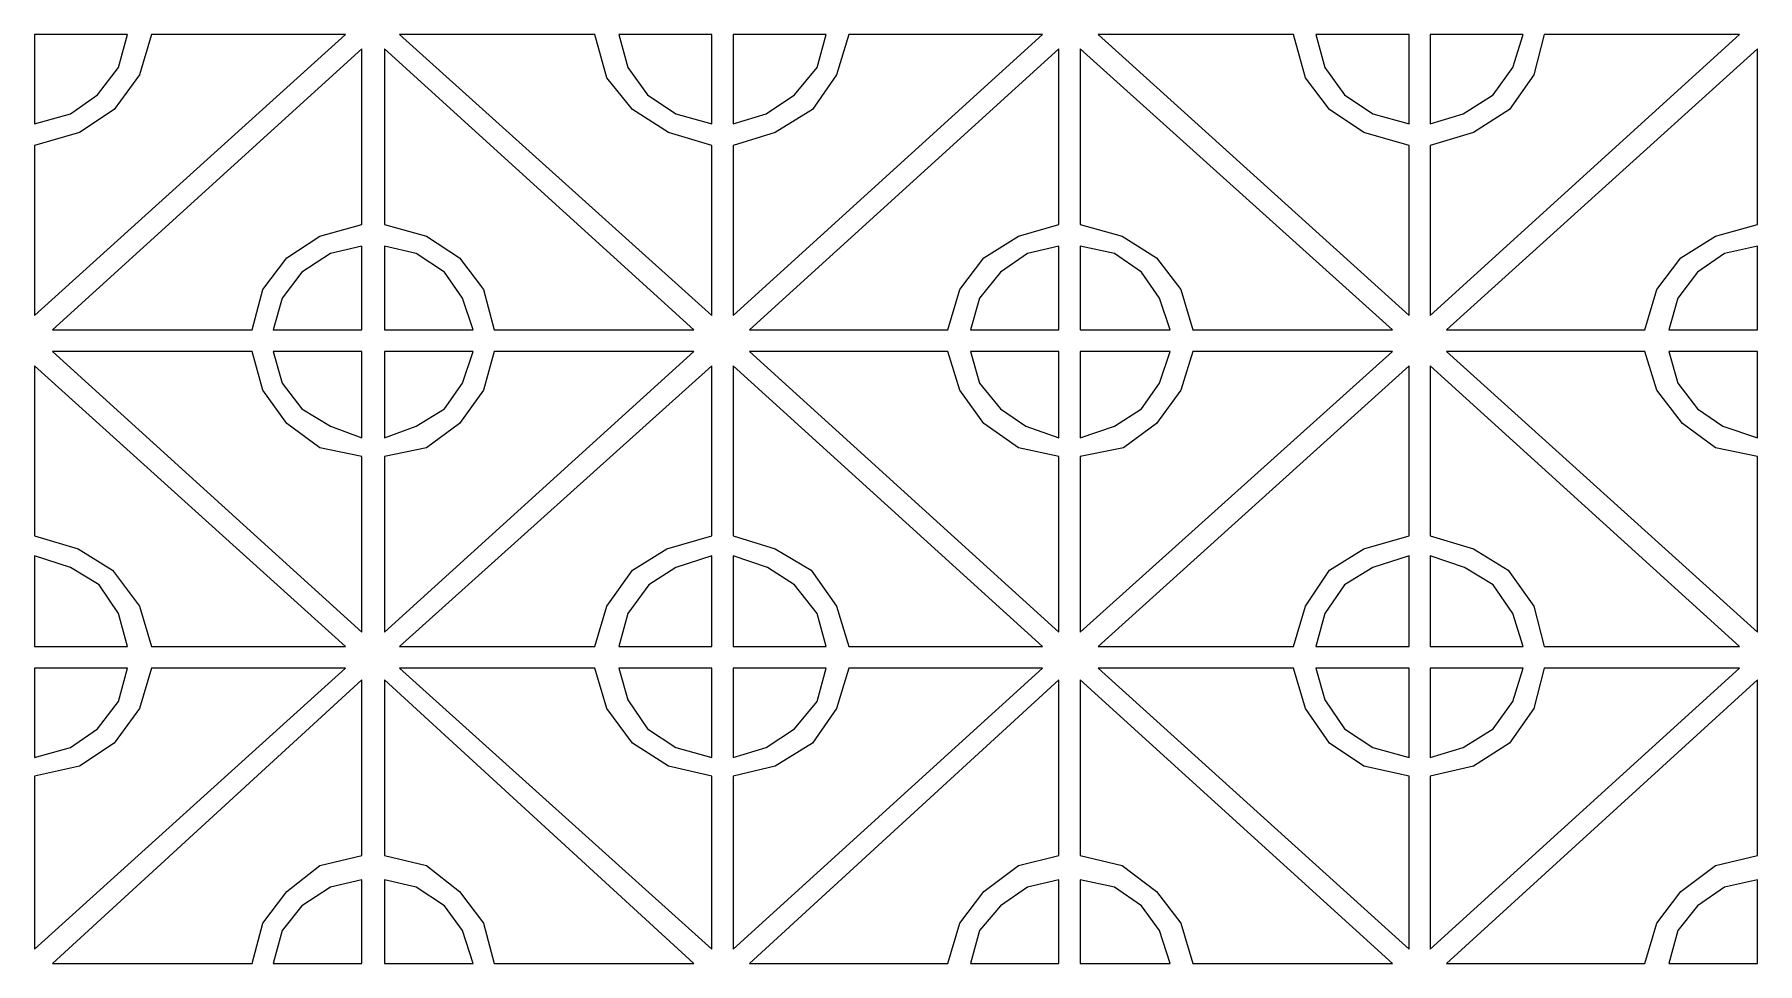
# Model space of a CAD drawing. Header units: millimetres. Extents: x -1200 to 1200, y -590 to 590.
# Drawn here: x -1200 to -116, y -590 to -6 of the extents above; entities that cross this region are included whole.
import ezdxf

# ---------------------------------------------------------------- set-up
doc = ezdxf.new("R2010")
doc.units = ezdxf.units.MM
doc.header["$MEASUREMENT"] = 0
doc.layers.add('Layer 1', color=7, linetype='Continuous')

msp = doc.modelspace()

# ---------------------------------------------------------------- linework, layer by layer
at = {"layer": 'Layer 1', "color": 250, "lineweight": 20}
for points, knots in [([(-1200.05, -75.6433), (-1200.05, -75.6433), (-1171.6951, -67.4925), (-1171.6951, -67.4925), (-1171.6951, -67.4925), (-1149.9533, -53.0024), (-1149.9533, -53.0024), (-1149.9533, -53.0024), (-1133.8834, -31.2708), (-1133.8834, -31.2708), (-1133.8834, -31.2708), (-1126.3211, -5.9128), (-1126.3211, -5.9128), (-1126.3211, -5.9128), (-1004.3822, -5.9128), (-1004.3822, -5.9128), (-1004.3822, -5.9128), (-1200.05, -182.505), (-1200.05, -182.505), (-1200.05, -182.505), (-1200.05, -75.6433), (-1200.05, -75.6433)], [0, 0, 0, 0, 0.142857143, 0.142857143, 0.142857143, 0.285714286, 0.285714286, 0.285714286, 0.428571429, 0.428571429, 0.428571429, 0.571428571, 0.571428571, 0.571428571, 0.714285714, 0.714285714, 0.714285714, 0.857142857, 0.857142857, 0.857142857, 1, 1, 1, 1]), ([(-1200.05, -5.9128), (-1200.05, -5.9128), (-1141.4457, -5.9128), (-1141.4457, -5.9128), (-1141.4457, -5.9128), (-1147.1175, -26.7426), (-1147.1175, -26.7426), (-1147.1175, -26.7426), (-1160.3516, -43.9496), (-1160.3516, -43.9496), (-1160.3516, -43.9496), (-1177.3668, -55.7193), (-1177.3668, -55.7193), (-1177.3668, -55.7193), (-1200.05, -62.0588), (-1200.05, -62.0588), (-1200.05, -62.0588), (-1200.05, -5.9128), (-1200.05, -5.9128)], [0, 0, 0, 0, 0.166666667, 0.166666667, 0.166666667, 0.333333333, 0.333333333, 0.333333333, 0.5, 0.5, 0.5, 0.666666667, 0.666666667, 0.666666667, 0.833333333, 0.833333333, 0.833333333, 1, 1, 1, 1]), ([(-823.8392, -53.0024), (-823.8392, -53.0024), (-801.1522, -67.4925), (-801.1522, -67.4925), (-801.1522, -67.4925), (-773.7426, -75.6433), (-773.7426, -75.6433), (-773.7426, -75.6433), (-773.7426, -182.505), (-773.7426, -182.505), (-773.7426, -182.505), (-970.3556, -5.9128), (-970.3556, -5.9128), (-970.3556, -5.9128), (-847.4715, -5.9128), (-847.4715, -5.9128), (-847.4715, -5.9128), (-839.9091, -33.082), (-839.9091, -33.082), (-839.9091, -33.082), (-823.8392, -53.0024), (-823.8392, -53.0024)], [0, 0, 0, 0, 0.142857143, 0.142857143, 0.142857143, 0.285714286, 0.285714286, 0.285714286, 0.428571429, 0.428571429, 0.428571429, 0.571428571, 0.571428571, 0.571428571, 0.714285714, 0.714285714, 0.714285714, 0.857142857, 0.857142857, 0.857142857, 1, 1, 1, 1]), ([(-832.3468, -5.9128), (-832.3468, -5.9128), (-773.7426, -5.9128), (-773.7426, -5.9128), (-773.7426, -5.9128), (-773.7426, -62.0588), (-773.7426, -62.0588), (-773.7426, -62.0588), (-796.4296, -55.7193), (-796.4296, -55.7193), (-796.4296, -55.7193), (-814.3863, -43.9496), (-814.3863, -43.9496), (-814.3863, -43.9496), (-826.6751, -26.7426), (-826.6751, -26.7426), (-826.6751, -26.7426), (-832.3468, -5.9128), (-832.3468, -5.9128)], [0, 0, 0, 0, 0.166666667, 0.166666667, 0.166666667, 0.333333333, 0.333333333, 0.333333333, 0.5, 0.5, 0.5, 0.666666667, 0.666666667, 0.666666667, 0.833333333, 0.833333333, 0.833333333, 1, 1, 1, 1]), ([(-734.0403, -67.4925), (-734.0403, -67.4925), (-710.408, -53.0024), (-710.408, -53.0024), (-710.408, -53.0024), (-695.2872, -31.2708), (-695.2872, -31.2708), (-695.2872, -31.2708), (-687.7249, -5.9128), (-687.7249, -5.9128), (-687.7249, -5.9128), (-565.7861, -5.9128), (-565.7861, -5.9128), (-565.7861, -5.9128), (-760.5085, -182.505), (-760.5085, -182.505), (-760.5085, -182.505), (-760.5085, -75.6433), (-760.5085, -75.6433), (-760.5085, -75.6433), (-734.0403, -67.4925), (-734.0403, -67.4925)], [0, 0, 0, 0, 0.142857143, 0.142857143, 0.142857143, 0.285714286, 0.285714286, 0.285714286, 0.428571429, 0.428571429, 0.428571429, 0.571428571, 0.571428571, 0.571428571, 0.714285714, 0.714285714, 0.714285714, 0.857142857, 0.857142857, 0.857142857, 1, 1, 1, 1]), ([(-760.5085, -5.9128), (-760.5085, -5.9128), (-701.9004, -5.9128), (-701.9004, -5.9128), (-701.9004, -5.9128), (-707.5721, -26.7426), (-707.5721, -26.7426), (-707.5721, -26.7426), (-721.7515, -43.9496), (-721.7515, -43.9496), (-721.7515, -43.9496), (-739.7121, -55.7193), (-739.7121, -55.7193), (-739.7121, -55.7193), (-760.5085, -62.0588), (-760.5085, -62.0588), (-760.5085, -62.0588), (-760.5085, -5.9128), (-760.5085, -5.9128)], [0, 0, 0, 0, 0.166666667, 0.166666667, 0.166666667, 0.333333333, 0.333333333, 0.333333333, 0.5, 0.5, 0.5, 0.666666667, 0.666666667, 0.666666667, 0.833333333, 0.833333333, 0.833333333, 1, 1, 1, 1]), ([(-530.8102, -5.9128), (-530.8102, -5.9128), (-407.9262, -5.9128), (-407.9262, -5.9128), (-407.9262, -5.9128), (-400.3677, -33.082), (-400.3677, -33.082), (-400.3677, -33.082), (-385.243, -53.0024), (-385.243, -53.0024), (-385.243, -53.0024), (-363.5013, -67.4925), (-363.5013, -67.4925), (-363.5013, -67.4925), (-335.1425, -75.6433), (-335.1425, -75.6433), (-335.1425, -75.6433), (-335.1425, -182.505), (-335.1425, -182.505), (-335.1425, -182.505), (-530.8102, -5.9128), (-530.8102, -5.9128)], [0, 0, 0, 0, 0.142857143, 0.142857143, 0.142857143, 0.285714286, 0.285714286, 0.285714286, 0.428571429, 0.428571429, 0.428571429, 0.571428571, 0.571428571, 0.571428571, 0.714285714, 0.714285714, 0.714285714, 0.857142857, 0.857142857, 0.857142857, 1, 1, 1, 1]), ([(-393.7506, -5.9128), (-393.7506, -5.9128), (-335.1425, -5.9128), (-335.1425, -5.9128), (-335.1425, -5.9128), (-335.1425, -62.0588), (-335.1425, -62.0588), (-335.1425, -62.0588), (-357.8295, -55.7193), (-357.8295, -55.7193), (-357.8295, -55.7193), (-375.7901, -43.9496), (-375.7901, -43.9496), (-375.7901, -43.9496), (-388.0789, -26.7426), (-388.0789, -26.7426), (-388.0789, -26.7426), (-393.7506, -5.9128), (-393.7506, -5.9128)], [0, 0, 0, 0, 0.166666667, 0.166666667, 0.166666667, 0.333333333, 0.333333333, 0.333333333, 0.5, 0.5, 0.5, 0.666666667, 0.666666667, 0.666666667, 0.833333333, 0.833333333, 0.833333333, 1, 1, 1, 1]), ([(-256.6871, -31.2708), (-256.6871, -31.2708), (-250.0701, -5.9128), (-250.0701, -5.9128), (-250.0701, -5.9128), (-127.186, -5.9128), (-127.186, -5.9128), (-127.186, -5.9128), (-321.9084, -182.505), (-321.9084, -182.505), (-321.9084, -182.505), (-321.9084, -75.6433), (-321.9084, -75.6433), (-321.9084, -75.6433), (-294.4988, -67.4925), (-294.4988, -67.4925), (-294.4988, -67.4925), (-271.8118, -53.0024), (-271.8118, -53.0024), (-271.8118, -53.0024), (-256.6871, -31.2708), (-256.6871, -31.2708)], [0, 0, 0, 0, 0.142857143, 0.142857143, 0.142857143, 0.285714286, 0.285714286, 0.285714286, 0.428571429, 0.428571429, 0.428571429, 0.571428571, 0.571428571, 0.571428571, 0.714285714, 0.714285714, 0.714285714, 0.857142857, 0.857142857, 0.857142857, 1, 1, 1, 1]), ([(-321.9084, -5.9128), (-321.9084, -5.9128), (-263.3042, -5.9128), (-263.3042, -5.9128), (-263.3042, -5.9128), (-269.9212, -26.7426), (-269.9212, -26.7426), (-269.9212, -26.7426), (-282.21, -43.9496), (-282.21, -43.9496), (-282.21, -43.9496), (-301.1159, -55.7193), (-301.1159, -55.7193), (-301.1159, -55.7193), (-321.9084, -62.0588), (-321.9084, -62.0588), (-321.9084, -62.0588), (-321.9084, -5.9128), (-321.9084, -5.9128)], [0, 0, 0, 0, 0.166666667, 0.166666667, 0.166666667, 0.333333333, 0.333333333, 0.333333333, 0.5, 0.5, 0.5, 0.666666667, 0.666666667, 0.666666667, 0.833333333, 0.833333333, 0.833333333, 1, 1, 1, 1]), ([(-1188.7104, -191.5615), (-1188.7104, -191.5615), (-993.9879, -14.9692), (-993.9879, -14.9692), (-993.9879, -14.9692), (-993.9879, -125.4535), (-993.9879, -125.4535), (-993.9879, -125.4535), (-1020.4522, -132.6986), (-1020.4522, -132.6986), (-1020.4522, -132.6986), (-1041.2486, -146.2795), (-1041.2486, -146.2795), (-1041.2486, -146.2795), (-1056.3733, -166.2036), (-1056.3733, -166.2036), (-1056.3733, -166.2036), (-1062.9904, -191.5615), (-1062.9904, -191.5615), (-1062.9904, -191.5615), (-1188.7104, -191.5615), (-1188.7104, -191.5615)], [0, 0, 0, 0, 0.142857143, 0.142857143, 0.142857143, 0.285714286, 0.285714286, 0.285714286, 0.428571429, 0.428571429, 0.428571429, 0.571428571, 0.571428571, 0.571428571, 0.714285714, 0.714285714, 0.714285714, 0.857142857, 0.857142857, 0.857142857, 1, 1, 1, 1]), ([(-979.8085, -125.4535), (-979.8085, -125.4535), (-979.8085, -14.9692), (-979.8085, -14.9692), (-979.8085, -14.9692), (-785.0861, -191.5615), (-785.0861, -191.5615), (-785.0861, -191.5615), (-910.8022, -191.5615), (-910.8022, -191.5615), (-910.8022, -191.5615), (-917.4193, -166.2036), (-917.4193, -166.2036), (-917.4193, -166.2036), (-932.5439, -146.2795), (-932.5439, -146.2795), (-932.5439, -146.2795), (-953.3403, -132.6986), (-953.3403, -132.6986), (-953.3403, -132.6986), (-979.8085, -125.4535), (-979.8085, -125.4535)], [0, 0, 0, 0, 0.142857143, 0.142857143, 0.142857143, 0.285714286, 0.285714286, 0.285714286, 0.428571429, 0.428571429, 0.428571429, 0.571428571, 0.571428571, 0.571428571, 0.714285714, 0.714285714, 0.714285714, 0.857142857, 0.857142857, 0.857142857, 1, 1, 1, 1]), ([(-750.1103, -191.5615), (-750.1103, -191.5615), (-555.3879, -14.9692), (-555.3879, -14.9692), (-555.3879, -14.9692), (-555.3879, -125.4535), (-555.3879, -125.4535), (-555.3879, -125.4535), (-580.9107, -132.6986), (-580.9107, -132.6986), (-580.9107, -132.6986), (-602.6486, -146.2795), (-602.6486, -146.2795), (-602.6486, -146.2795), (-617.7733, -166.2036), (-617.7733, -166.2036), (-617.7733, -166.2036), (-625.3356, -191.5615), (-625.3356, -191.5615), (-625.3356, -191.5615), (-750.1103, -191.5615), (-750.1103, -191.5615)], [0, 0, 0, 0, 0.142857143, 0.142857143, 0.142857143, 0.285714286, 0.285714286, 0.285714286, 0.428571429, 0.428571429, 0.428571429, 0.571428571, 0.571428571, 0.571428571, 0.714285714, 0.714285714, 0.714285714, 0.857142857, 0.857142857, 0.857142857, 1, 1, 1, 1]), ([(-542.1538, -125.4535), (-542.1538, -125.4535), (-542.1538, -14.9692), (-542.1538, -14.9692), (-542.1538, -14.9692), (-345.5407, -191.5615), (-345.5407, -191.5615), (-345.5407, -191.5615), (-471.2607, -191.5615), (-471.2607, -191.5615), (-471.2607, -191.5615), (-478.823, -166.2036), (-478.823, -166.2036), (-478.823, -166.2036), (-493.9477, -146.2795), (-493.9477, -146.2795), (-493.9477, -146.2795), (-515.6856, -132.6986), (-515.6856, -132.6986), (-515.6856, -132.6986), (-542.1538, -125.4535), (-542.1538, -125.4535)], [0, 0, 0, 0, 0.142857143, 0.142857143, 0.142857143, 0.285714286, 0.285714286, 0.285714286, 0.428571429, 0.428571429, 0.428571429, 0.571428571, 0.571428571, 0.571428571, 0.714285714, 0.714285714, 0.714285714, 0.857142857, 0.857142857, 0.857142857, 1, 1, 1, 1]), ([(-311.5102, -191.5615), (-311.5102, -191.5615), (-115.8425, -14.9692), (-115.8425, -14.9692), (-115.8425, -14.9692), (-115.8425, -125.4535), (-115.8425, -125.4535), (-115.8425, -125.4535), (-142.3106, -132.6986), (-142.3106, -132.6986), (-142.3106, -132.6986), (-164.0524, -146.2795), (-164.0524, -146.2795), (-164.0524, -146.2795), (-179.1771, -166.2036), (-179.1771, -166.2036), (-179.1771, -166.2036), (-186.7394, -191.5615), (-186.7394, -191.5615), (-186.7394, -191.5615), (-311.5102, -191.5615), (-311.5102, -191.5615)], [0, 0, 0, 0, 0.142857143, 0.142857143, 0.142857143, 0.285714286, 0.285714286, 0.285714286, 0.428571429, 0.428571429, 0.428571429, 0.571428571, 0.571428571, 0.571428571, 0.714285714, 0.714285714, 0.714285714, 0.857142857, 0.857142857, 0.857142857, 1, 1, 1, 1]), ([(-1031.7957, -155.3359), (-1031.7957, -155.3359), (-1013.8351, -143.5626), (-1013.8351, -143.5626), (-1013.8351, -143.5626), (-993.9879, -139.0343), (-993.9879, -139.0343), (-993.9879, -139.0343), (-993.9879, -191.5615), (-993.9879, -191.5615), (-993.9879, -191.5615), (-1049.7563, -191.5615), (-1049.7563, -191.5615), (-1049.7563, -191.5615), (-1044.0845, -171.6375), (-1044.0845, -171.6375), (-1044.0845, -171.6375), (-1031.7957, -155.3359), (-1031.7957, -155.3359)], [0, 0, 0, 0, 0.166666667, 0.166666667, 0.166666667, 0.333333333, 0.333333333, 0.333333333, 0.5, 0.5, 0.5, 0.666666667, 0.666666667, 0.666666667, 0.833333333, 0.833333333, 0.833333333, 1, 1, 1, 1]), ([(-941.9968, -155.3359), (-941.9968, -155.3359), (-930.6533, -171.6375), (-930.6533, -171.6375), (-930.6533, -171.6375), (-924.0363, -191.5615), (-924.0363, -191.5615), (-924.0363, -191.5615), (-979.8085, -191.5615), (-979.8085, -191.5615), (-979.8085, -191.5615), (-979.8085, -139.0343), (-979.8085, -139.0343), (-979.8085, -139.0343), (-959.9574, -143.5626), (-959.9574, -143.5626), (-959.9574, -143.5626), (-941.9968, -155.3359), (-941.9968, -155.3359)], [0, 0, 0, 0, 0.166666667, 0.166666667, 0.166666667, 0.333333333, 0.333333333, 0.333333333, 0.5, 0.5, 0.5, 0.666666667, 0.666666667, 0.666666667, 0.833333333, 0.833333333, 0.833333333, 1, 1, 1, 1]), ([(-575.239, -143.5626), (-575.239, -143.5626), (-555.3879, -139.0343), (-555.3879, -139.0343), (-555.3879, -139.0343), (-555.3879, -191.5615), (-555.3879, -191.5615), (-555.3879, -191.5615), (-611.1562, -191.5615), (-611.1562, -191.5615), (-611.1562, -191.5615), (-605.4845, -171.6375), (-605.4845, -171.6375), (-605.4845, -171.6375), (-592.2542, -155.3359), (-592.2542, -155.3359), (-592.2542, -155.3359), (-575.239, -143.5626), (-575.239, -143.5626)], [0, 0, 0, 0, 0.166666667, 0.166666667, 0.166666667, 0.333333333, 0.333333333, 0.333333333, 0.5, 0.5, 0.5, 0.666666667, 0.666666667, 0.666666667, 0.833333333, 0.833333333, 0.833333333, 1, 1, 1, 1]), ([(-542.1538, -139.0343), (-542.1538, -139.0343), (-520.412, -143.5626), (-520.412, -143.5626), (-520.412, -143.5626), (-503.3968, -155.3359), (-503.3968, -155.3359), (-503.3968, -155.3359), (-492.0571, -171.6375), (-492.0571, -171.6375), (-492.0571, -171.6375), (-485.4401, -191.5615), (-485.4401, -191.5615), (-485.4401, -191.5615), (-542.1538, -191.5615), (-542.1538, -191.5615), (-542.1538, -191.5615), (-542.1538, -139.0343), (-542.1538, -139.0343)], [0, 0, 0, 0, 0.166666667, 0.166666667, 0.166666667, 0.333333333, 0.333333333, 0.333333333, 0.5, 0.5, 0.5, 0.666666667, 0.666666667, 0.666666667, 0.833333333, 0.833333333, 0.833333333, 1, 1, 1, 1]), ([(-171.6147, -191.5615), (-171.6147, -191.5615), (-165.943, -171.6375), (-165.943, -171.6375), (-165.943, -171.6375), (-153.6542, -155.3359), (-153.6542, -155.3359), (-153.6542, -155.3359), (-136.6389, -143.5626), (-136.6389, -143.5626), (-136.6389, -143.5626), (-115.8425, -139.0343), (-115.8425, -139.0343), (-115.8425, -139.0343), (-115.8425, -191.5615), (-115.8425, -191.5615), (-115.8425, -191.5615), (-171.6147, -191.5615), (-171.6147, -191.5615)], [0, 0, 0, 0, 0.166666667, 0.166666667, 0.166666667, 0.333333333, 0.333333333, 0.333333333, 0.5, 0.5, 0.5, 0.666666667, 0.666666667, 0.666666667, 0.833333333, 0.833333333, 0.833333333, 1, 1, 1, 1]), ([(-1188.7104, -205.1461), (-1188.7104, -205.1461), (-1062.9904, -205.1461), (-1062.9904, -205.1461), (-1062.9904, -205.1461), (-1056.3733, -229.5983), (-1056.3733, -229.5983), (-1056.3733, -229.5983), (-1041.2486, -250.4243), (-1041.2486, -250.4243), (-1041.2486, -250.4243), (-1020.4522, -265.8202), (-1020.4522, -265.8202), (-1020.4522, -265.8202), (-993.9879, -271.2541), (-993.9879, -271.2541), (-993.9879, -271.2541), (-993.9879, -381.7384), (-993.9879, -381.7384), (-993.9879, -381.7384), (-1188.7104, -205.1461), (-1188.7104, -205.1461)], [0, 0, 0, 0, 0.142857143, 0.142857143, 0.142857143, 0.285714286, 0.285714286, 0.285714286, 0.428571429, 0.428571429, 0.428571429, 0.571428571, 0.571428571, 0.571428571, 0.714285714, 0.714285714, 0.714285714, 0.857142857, 0.857142857, 0.857142857, 1, 1, 1, 1]), ([(-1049.7563, -205.1461), (-1049.7563, -205.1461), (-993.9879, -205.1461), (-993.9879, -205.1461), (-993.9879, -205.1461), (-993.9879, -259.4807), (-993.9879, -259.4807), (-993.9879, -259.4807), (-1013.8351, -252.2356), (-1013.8351, -252.2356), (-1013.8351, -252.2356), (-1031.7957, -241.368), (-1031.7957, -241.368), (-1031.7957, -241.368), (-1044.0845, -225.0701), (-1044.0845, -225.0701), (-1044.0845, -225.0701), (-1049.7563, -205.1461), (-1049.7563, -205.1461)], [0, 0, 0, 0, 0.166666667, 0.166666667, 0.166666667, 0.333333333, 0.333333333, 0.333333333, 0.5, 0.5, 0.5, 0.666666667, 0.666666667, 0.666666667, 0.833333333, 0.833333333, 0.833333333, 1, 1, 1, 1]), ([(-917.4193, -229.5983), (-917.4193, -229.5983), (-910.8022, -205.1461), (-910.8022, -205.1461), (-910.8022, -205.1461), (-785.0861, -205.1461), (-785.0861, -205.1461), (-785.0861, -205.1461), (-979.8085, -381.7384), (-979.8085, -381.7384), (-979.8085, -381.7384), (-979.8085, -271.2541), (-979.8085, -271.2541), (-979.8085, -271.2541), (-953.3403, -265.8202), (-953.3403, -265.8202), (-953.3403, -265.8202), (-932.5439, -250.4243), (-932.5439, -250.4243), (-932.5439, -250.4243), (-917.4193, -229.5983), (-917.4193, -229.5983)], [0, 0, 0, 0, 0.142857143, 0.142857143, 0.142857143, 0.285714286, 0.285714286, 0.285714286, 0.428571429, 0.428571429, 0.428571429, 0.571428571, 0.571428571, 0.571428571, 0.714285714, 0.714285714, 0.714285714, 0.857142857, 0.857142857, 0.857142857, 1, 1, 1, 1]), ([(-979.8085, -205.1461), (-979.8085, -205.1461), (-924.0363, -205.1461), (-924.0363, -205.1461), (-924.0363, -205.1461), (-930.6533, -225.0701), (-930.6533, -225.0701), (-930.6533, -225.0701), (-941.9968, -241.368), (-941.9968, -241.368), (-941.9968, -241.368), (-959.9574, -252.2356), (-959.9574, -252.2356), (-959.9574, -252.2356), (-979.8085, -259.4807), (-979.8085, -259.4807), (-979.8085, -259.4807), (-979.8085, -205.1461), (-979.8085, -205.1461)], [0, 0, 0, 0, 0.166666667, 0.166666667, 0.166666667, 0.333333333, 0.333333333, 0.333333333, 0.5, 0.5, 0.5, 0.666666667, 0.666666667, 0.666666667, 0.833333333, 0.833333333, 0.833333333, 1, 1, 1, 1]), ([(-750.1103, -205.1461), (-750.1103, -205.1461), (-625.3356, -205.1461), (-625.3356, -205.1461), (-625.3356, -205.1461), (-617.7733, -229.5983), (-617.7733, -229.5983), (-617.7733, -229.5983), (-602.6486, -250.4243), (-602.6486, -250.4243), (-602.6486, -250.4243), (-580.9107, -265.8202), (-580.9107, -265.8202), (-580.9107, -265.8202), (-555.3879, -271.2541), (-555.3879, -271.2541), (-555.3879, -271.2541), (-555.3879, -381.7384), (-555.3879, -381.7384), (-555.3879, -381.7384), (-750.1103, -205.1461), (-750.1103, -205.1461)], [0, 0, 0, 0, 0.142857143, 0.142857143, 0.142857143, 0.285714286, 0.285714286, 0.285714286, 0.428571429, 0.428571429, 0.428571429, 0.571428571, 0.571428571, 0.571428571, 0.714285714, 0.714285714, 0.714285714, 0.857142857, 0.857142857, 0.857142857, 1, 1, 1, 1]), ([(-611.1562, -205.1461), (-611.1562, -205.1461), (-555.3879, -205.1461), (-555.3879, -205.1461), (-555.3879, -205.1461), (-555.3879, -259.4807), (-555.3879, -259.4807), (-555.3879, -259.4807), (-576.1843, -252.2356), (-576.1843, -252.2356), (-576.1843, -252.2356), (-592.2542, -241.368), (-592.2542, -241.368), (-592.2542, -241.368), (-605.4845, -225.0701), (-605.4845, -225.0701), (-605.4845, -225.0701), (-611.1562, -205.1461), (-611.1562, -205.1461)], [0, 0, 0, 0, 0.166666667, 0.166666667, 0.166666667, 0.333333333, 0.333333333, 0.333333333, 0.5, 0.5, 0.5, 0.666666667, 0.666666667, 0.666666667, 0.833333333, 0.833333333, 0.833333333, 1, 1, 1, 1]), ([(-542.1538, -205.1461), (-542.1538, -205.1461), (-485.4401, -205.1461), (-485.4401, -205.1461), (-485.4401, -205.1461), (-492.0571, -225.0701), (-492.0571, -225.0701), (-492.0571, -225.0701), (-503.3968, -241.368), (-503.3968, -241.368), (-503.3968, -241.368), (-520.412, -252.2356), (-520.412, -252.2356), (-520.412, -252.2356), (-542.1538, -259.4807), (-542.1538, -259.4807), (-542.1538, -259.4807), (-542.1538, -205.1461), (-542.1538, -205.1461)], [0, 0, 0, 0, 0.166666667, 0.166666667, 0.166666667, 0.333333333, 0.333333333, 0.333333333, 0.5, 0.5, 0.5, 0.666666667, 0.666666667, 0.666666667, 0.833333333, 0.833333333, 0.833333333, 1, 1, 1, 1]), ([(-542.1538, -381.7384), (-542.1538, -381.7384), (-542.1538, -271.2541), (-542.1538, -271.2541), (-542.1538, -271.2541), (-514.7403, -265.8202), (-514.7403, -265.8202), (-514.7403, -265.8202), (-493.9477, -250.4243), (-493.9477, -250.4243), (-493.9477, -250.4243), (-478.823, -229.5983), (-478.823, -229.5983), (-478.823, -229.5983), (-471.2607, -205.1461), (-471.2607, -205.1461), (-471.2607, -205.1461), (-345.5407, -205.1461), (-345.5407, -205.1461), (-345.5407, -205.1461), (-542.1538, -381.7384), (-542.1538, -381.7384)], [0, 0, 0, 0, 0.142857143, 0.142857143, 0.142857143, 0.285714286, 0.285714286, 0.285714286, 0.428571429, 0.428571429, 0.428571429, 0.571428571, 0.571428571, 0.571428571, 0.714285714, 0.714285714, 0.714285714, 0.857142857, 0.857142857, 0.857142857, 1, 1, 1, 1]), ([(-311.5102, -205.1461), (-311.5102, -205.1461), (-186.7394, -205.1461), (-186.7394, -205.1461), (-186.7394, -205.1461), (-179.1771, -229.5983), (-179.1771, -229.5983), (-179.1771, -229.5983), (-163.1071, -250.4243), (-163.1071, -250.4243), (-163.1071, -250.4243), (-142.3106, -265.8202), (-142.3106, -265.8202), (-142.3106, -265.8202), (-115.8425, -271.2541), (-115.8425, -271.2541), (-115.8425, -271.2541), (-115.8425, -381.7384), (-115.8425, -381.7384), (-115.8425, -381.7384), (-311.5102, -205.1461), (-311.5102, -205.1461)], [0, 0, 0, 0, 0.142857143, 0.142857143, 0.142857143, 0.285714286, 0.285714286, 0.285714286, 0.428571429, 0.428571429, 0.428571429, 0.571428571, 0.571428571, 0.571428571, 0.714285714, 0.714285714, 0.714285714, 0.857142857, 0.857142857, 0.857142857, 1, 1, 1, 1]), ([(-165.943, -225.0701), (-165.943, -225.0701), (-171.6147, -205.1461), (-171.6147, -205.1461), (-171.6147, -205.1461), (-115.8425, -205.1461), (-115.8425, -205.1461), (-115.8425, -205.1461), (-115.8425, -259.4807), (-115.8425, -259.4807), (-115.8425, -259.4807), (-137.5842, -252.2356), (-137.5842, -252.2356), (-137.5842, -252.2356), (-153.6542, -241.368), (-153.6542, -241.368), (-153.6542, -241.368), (-165.943, -225.0701), (-165.943, -225.0701)], [0, 0, 0, 0, 0.166666667, 0.166666667, 0.166666667, 0.333333333, 0.333333333, 0.333333333, 0.5, 0.5, 0.5, 0.666666667, 0.666666667, 0.666666667, 0.833333333, 0.833333333, 0.833333333, 1, 1, 1, 1]), ([(-1200.05, -214.2025), (-1200.05, -214.2025), (-1004.3822, -390.7947), (-1004.3822, -390.7947), (-1004.3822, -390.7947), (-1126.3211, -390.7947), (-1126.3211, -390.7947), (-1126.3211, -390.7947), (-1133.8834, -365.4368), (-1133.8834, -365.4368), (-1133.8834, -365.4368), (-1150.8986, -342.7959), (-1150.8986, -342.7959), (-1150.8986, -342.7959), (-1172.6404, -329.2113), (-1172.6404, -329.2113), (-1172.6404, -329.2113), (-1200.05, -321.0643), (-1200.05, -321.0643), (-1200.05, -321.0643), (-1200.05, -214.2025), (-1200.05, -214.2025)], [0, 0, 0, 0, 0.142857143, 0.142857143, 0.142857143, 0.285714286, 0.285714286, 0.285714286, 0.428571429, 0.428571429, 0.428571429, 0.571428571, 0.571428571, 0.571428571, 0.714285714, 0.714285714, 0.714285714, 0.857142857, 0.857142857, 0.857142857, 1, 1, 1, 1]), ([(-970.3556, -390.7947), (-970.3556, -390.7947), (-773.7426, -214.2025), (-773.7426, -214.2025), (-773.7426, -214.2025), (-773.7426, -321.0643), (-773.7426, -321.0643), (-773.7426, -321.0643), (-802.0975, -329.2113), (-802.0975, -329.2113), (-802.0975, -329.2113), (-823.8392, -342.7959), (-823.8392, -342.7959), (-823.8392, -342.7959), (-839.9091, -365.4368), (-839.9091, -365.4368), (-839.9091, -365.4368), (-847.4715, -390.7947), (-847.4715, -390.7947), (-847.4715, -390.7947), (-970.3556, -390.7947), (-970.3556, -390.7947)], [0, 0, 0, 0, 0.142857143, 0.142857143, 0.142857143, 0.285714286, 0.285714286, 0.285714286, 0.428571429, 0.428571429, 0.428571429, 0.571428571, 0.571428571, 0.571428571, 0.714285714, 0.714285714, 0.714285714, 0.857142857, 0.857142857, 0.857142857, 1, 1, 1, 1]), ([(-760.5085, -214.2025), (-760.5085, -214.2025), (-565.7861, -390.7947), (-565.7861, -390.7947), (-565.7861, -390.7947), (-687.7249, -390.7947), (-687.7249, -390.7947), (-687.7249, -390.7947), (-695.2872, -365.4368), (-695.2872, -365.4368), (-695.2872, -365.4368), (-711.3533, -342.7959), (-711.3533, -342.7959), (-711.3533, -342.7959), (-734.0403, -329.2113), (-734.0403, -329.2113), (-734.0403, -329.2113), (-760.5085, -321.0643), (-760.5085, -321.0643), (-760.5085, -321.0643), (-760.5085, -214.2025), (-760.5085, -214.2025)], [0, 0, 0, 0, 0.142857143, 0.142857143, 0.142857143, 0.285714286, 0.285714286, 0.285714286, 0.428571429, 0.428571429, 0.428571429, 0.571428571, 0.571428571, 0.571428571, 0.714285714, 0.714285714, 0.714285714, 0.857142857, 0.857142857, 0.857142857, 1, 1, 1, 1]), ([(-530.8102, -390.7947), (-530.8102, -390.7947), (-335.1425, -214.2025), (-335.1425, -214.2025), (-335.1425, -214.2025), (-335.1425, -321.0643), (-335.1425, -321.0643), (-335.1425, -321.0643), (-363.5013, -329.2113), (-363.5013, -329.2113), (-363.5013, -329.2113), (-385.243, -342.7959), (-385.243, -342.7959), (-385.243, -342.7959), (-400.3677, -365.4368), (-400.3677, -365.4368), (-400.3677, -365.4368), (-407.9262, -390.7947), (-407.9262, -390.7947), (-407.9262, -390.7947), (-530.8102, -390.7947), (-530.8102, -390.7947)], [0, 0, 0, 0, 0.142857143, 0.142857143, 0.142857143, 0.285714286, 0.285714286, 0.285714286, 0.428571429, 0.428571429, 0.428571429, 0.571428571, 0.571428571, 0.571428571, 0.714285714, 0.714285714, 0.714285714, 0.857142857, 0.857142857, 0.857142857, 1, 1, 1, 1]), ([(-321.9084, -321.0643), (-321.9084, -321.0643), (-321.9084, -214.2025), (-321.9084, -214.2025), (-321.9084, -214.2025), (-127.186, -390.7947), (-127.186, -390.7947), (-127.186, -390.7947), (-250.0701, -390.7947), (-250.0701, -390.7947), (-250.0701, -390.7947), (-256.6871, -365.4368), (-256.6871, -365.4368), (-256.6871, -365.4368), (-272.7571, -342.7959), (-272.7571, -342.7959), (-272.7571, -342.7959), (-294.4988, -329.2113), (-294.4988, -329.2113), (-294.4988, -329.2113), (-321.9084, -321.0643), (-321.9084, -321.0643)], [0, 0, 0, 0, 0.142857143, 0.142857143, 0.142857143, 0.285714286, 0.285714286, 0.285714286, 0.428571429, 0.428571429, 0.428571429, 0.571428571, 0.571428571, 0.571428571, 0.714285714, 0.714285714, 0.714285714, 0.857142857, 0.857142857, 0.857142857, 1, 1, 1, 1]), ([(-1200.05, -333.7395), (-1200.05, -333.7395), (-1177.3668, -340.9846), (-1177.3668, -340.9846), (-1177.3668, -340.9846), (-1159.4063, -351.8523), (-1159.4063, -351.8523), (-1159.4063, -351.8523), (-1147.1175, -369.965), (-1147.1175, -369.965), (-1147.1175, -369.965), (-1141.4457, -390.7947), (-1141.4457, -390.7947), (-1141.4457, -390.7947), (-1200.05, -390.7947), (-1200.05, -390.7947), (-1200.05, -390.7947), (-1200.05, -333.7395), (-1200.05, -333.7395)], [0, 0, 0, 0, 0.166666667, 0.166666667, 0.166666667, 0.333333333, 0.333333333, 0.333333333, 0.5, 0.5, 0.5, 0.666666667, 0.666666667, 0.666666667, 0.833333333, 0.833333333, 0.833333333, 1, 1, 1, 1]), ([(-832.3468, -390.7947), (-832.3468, -390.7947), (-826.6751, -369.965), (-826.6751, -369.965), (-826.6751, -369.965), (-813.441, -351.8523), (-813.441, -351.8523), (-813.441, -351.8523), (-796.4296, -340.9846), (-796.4296, -340.9846), (-796.4296, -340.9846), (-773.7426, -333.7395), (-773.7426, -333.7395), (-773.7426, -333.7395), (-773.7426, -390.7947), (-773.7426, -390.7947), (-773.7426, -390.7947), (-832.3468, -390.7947), (-832.3468, -390.7947)], [0, 0, 0, 0, 0.166666667, 0.166666667, 0.166666667, 0.333333333, 0.333333333, 0.333333333, 0.5, 0.5, 0.5, 0.666666667, 0.666666667, 0.666666667, 0.833333333, 0.833333333, 0.833333333, 1, 1, 1, 1]), ([(-721.7515, -351.8523), (-721.7515, -351.8523), (-707.5721, -369.965), (-707.5721, -369.965), (-707.5721, -369.965), (-701.9004, -390.7947), (-701.9004, -390.7947), (-701.9004, -390.7947), (-760.5085, -390.7947), (-760.5085, -390.7947), (-760.5085, -390.7947), (-760.5085, -333.7395), (-760.5085, -333.7395), (-760.5085, -333.7395), (-738.7668, -340.9846), (-738.7668, -340.9846), (-738.7668, -340.9846), (-721.7515, -351.8523), (-721.7515, -351.8523)], [0, 0, 0, 0, 0.166666667, 0.166666667, 0.166666667, 0.333333333, 0.333333333, 0.333333333, 0.5, 0.5, 0.5, 0.666666667, 0.666666667, 0.666666667, 0.833333333, 0.833333333, 0.833333333, 1, 1, 1, 1]), ([(-375.7901, -351.8523), (-375.7901, -351.8523), (-357.8295, -340.9846), (-357.8295, -340.9846), (-357.8295, -340.9846), (-335.1425, -333.7395), (-335.1425, -333.7395), (-335.1425, -333.7395), (-335.1425, -390.7947), (-335.1425, -390.7947), (-335.1425, -390.7947), (-393.7506, -390.7947), (-393.7506, -390.7947), (-393.7506, -390.7947), (-388.0789, -369.965), (-388.0789, -369.965), (-388.0789, -369.965), (-375.7901, -351.8523), (-375.7901, -351.8523)], [0, 0, 0, 0, 0.166666667, 0.166666667, 0.166666667, 0.333333333, 0.333333333, 0.333333333, 0.5, 0.5, 0.5, 0.666666667, 0.666666667, 0.666666667, 0.833333333, 0.833333333, 0.833333333, 1, 1, 1, 1]), ([(-321.9084, -390.7947), (-321.9084, -390.7947), (-321.9084, -333.7395), (-321.9084, -333.7395), (-321.9084, -333.7395), (-300.1706, -340.9846), (-300.1706, -340.9846), (-300.1706, -340.9846), (-282.21, -351.8523), (-282.21, -351.8523), (-282.21, -351.8523), (-269.9212, -369.965), (-269.9212, -369.965), (-269.9212, -369.965), (-263.3042, -390.7947), (-263.3042, -390.7947), (-263.3042, -390.7947), (-321.9084, -390.7947), (-321.9084, -390.7947)], [0, 0, 0, 0, 0.166666667, 0.166666667, 0.166666667, 0.333333333, 0.333333333, 0.333333333, 0.5, 0.5, 0.5, 0.666666667, 0.666666667, 0.666666667, 0.833333333, 0.833333333, 0.833333333, 1, 1, 1, 1]), ([(-1200.05, -472.2986), (-1200.05, -472.2986), (-1171.6951, -465.9592), (-1171.6951, -465.9592), (-1171.6951, -465.9592), (-1149.9533, -451.4689), (-1149.9533, -451.4689), (-1149.9533, -451.4689), (-1133.8834, -429.7335), (-1133.8834, -429.7335), (-1133.8834, -429.7335), (-1126.3211, -404.3793), (-1126.3211, -404.3793), (-1126.3211, -404.3793), (-1004.3822, -404.3793), (-1004.3822, -404.3793), (-1004.3822, -404.3793), (-1200.05, -580.9716), (-1200.05, -580.9716), (-1200.05, -580.9716), (-1200.05, -472.2986), (-1200.05, -472.2986)], [0, 0, 0, 0, 0.142857143, 0.142857143, 0.142857143, 0.285714286, 0.285714286, 0.285714286, 0.428571429, 0.428571429, 0.428571429, 0.571428571, 0.571428571, 0.571428571, 0.714285714, 0.714285714, 0.714285714, 0.857142857, 0.857142857, 0.857142857, 1, 1, 1, 1]), ([(-1200.05, -404.3793), (-1200.05, -404.3793), (-1141.4457, -404.3793), (-1141.4457, -404.3793), (-1141.4457, -404.3793), (-1147.1175, -425.2054), (-1147.1175, -425.2054), (-1147.1175, -425.2054), (-1160.3516, -442.4125), (-1160.3516, -442.4125), (-1160.3516, -442.4125), (-1177.3668, -454.1858), (-1177.3668, -454.1858), (-1177.3668, -454.1858), (-1200.05, -460.5252), (-1200.05, -460.5252), (-1200.05, -460.5252), (-1200.05, -404.3793), (-1200.05, -404.3793)], [0, 0, 0, 0, 0.166666667, 0.166666667, 0.166666667, 0.333333333, 0.333333333, 0.333333333, 0.5, 0.5, 0.5, 0.666666667, 0.666666667, 0.666666667, 0.833333333, 0.833333333, 0.833333333, 1, 1, 1, 1]), ([(-1188.7104, -590.028), (-1188.7104, -590.028), (-993.9879, -411.6244), (-993.9879, -411.6244), (-993.9879, -411.6244), (-993.9879, -522.1051), (-993.9879, -522.1051), (-993.9879, -522.1051), (-1020.4522, -528.4446), (-1020.4522, -528.4446), (-1020.4522, -528.4446), (-1041.2486, -544.746), (-1041.2486, -544.746), (-1041.2486, -544.746), (-1056.3733, -564.6701), (-1056.3733, -564.6701), (-1056.3733, -564.6701), (-1062.9904, -590.028), (-1062.9904, -590.028), (-1062.9904, -590.028), (-1188.7104, -590.028), (-1188.7104, -590.028)], [0, 0, 0, 0, 0.142857143, 0.142857143, 0.142857143, 0.285714286, 0.285714286, 0.285714286, 0.428571429, 0.428571429, 0.428571429, 0.571428571, 0.571428571, 0.571428571, 0.714285714, 0.714285714, 0.714285714, 0.857142857, 0.857142857, 0.857142857, 1, 1, 1, 1]), ([(-979.8085, -411.6244), (-979.8085, -411.6244), (-785.0861, -590.028), (-785.0861, -590.028), (-785.0861, -590.028), (-910.8022, -590.028), (-910.8022, -590.028), (-910.8022, -590.028), (-917.4193, -564.6701), (-917.4193, -564.6701), (-917.4193, -564.6701), (-932.5439, -544.746), (-932.5439, -544.746), (-932.5439, -544.746), (-953.3403, -528.4446), (-953.3403, -528.4446), (-953.3403, -528.4446), (-979.8085, -522.1051), (-979.8085, -522.1051), (-979.8085, -522.1051), (-979.8085, -411.6244), (-979.8085, -411.6244)], [0, 0, 0, 0, 0.142857143, 0.142857143, 0.142857143, 0.285714286, 0.285714286, 0.285714286, 0.428571429, 0.428571429, 0.428571429, 0.571428571, 0.571428571, 0.571428571, 0.714285714, 0.714285714, 0.714285714, 0.857142857, 0.857142857, 0.857142857, 1, 1, 1, 1]), ([(-970.3556, -404.3793), (-970.3556, -404.3793), (-847.4715, -404.3793), (-847.4715, -404.3793), (-847.4715, -404.3793), (-839.9091, -429.7335), (-839.9091, -429.7335), (-839.9091, -429.7335), (-823.8392, -451.4689), (-823.8392, -451.4689), (-823.8392, -451.4689), (-801.1522, -465.9592), (-801.1522, -465.9592), (-801.1522, -465.9592), (-773.7426, -472.2986), (-773.7426, -472.2986), (-773.7426, -472.2986), (-773.7426, -580.9716), (-773.7426, -580.9716), (-773.7426, -580.9716), (-970.3556, -404.3793), (-970.3556, -404.3793)], [0, 0, 0, 0, 0.142857143, 0.142857143, 0.142857143, 0.285714286, 0.285714286, 0.285714286, 0.428571429, 0.428571429, 0.428571429, 0.571428571, 0.571428571, 0.571428571, 0.714285714, 0.714285714, 0.714285714, 0.857142857, 0.857142857, 0.857142857, 1, 1, 1, 1]), ([(-832.3468, -404.3793), (-832.3468, -404.3793), (-773.7426, -404.3793), (-773.7426, -404.3793), (-773.7426, -404.3793), (-773.7426, -460.5252), (-773.7426, -460.5252), (-773.7426, -460.5252), (-796.4296, -454.1858), (-796.4296, -454.1858), (-796.4296, -454.1858), (-814.3863, -442.4125), (-814.3863, -442.4125), (-814.3863, -442.4125), (-826.6751, -424.2998), (-826.6751, -424.2998), (-826.6751, -424.2998), (-832.3468, -404.3793), (-832.3468, -404.3793)], [0, 0, 0, 0, 0.166666667, 0.166666667, 0.166666667, 0.333333333, 0.333333333, 0.333333333, 0.5, 0.5, 0.5, 0.666666667, 0.666666667, 0.666666667, 0.833333333, 0.833333333, 0.833333333, 1, 1, 1, 1]), ([(-760.5085, -404.3793), (-760.5085, -404.3793), (-701.9004, -404.3793), (-701.9004, -404.3793), (-701.9004, -404.3793), (-707.5721, -425.2054), (-707.5721, -425.2054), (-707.5721, -425.2054), (-721.7515, -442.4125), (-721.7515, -442.4125), (-721.7515, -442.4125), (-739.7121, -454.1858), (-739.7121, -454.1858), (-739.7121, -454.1858), (-760.5085, -460.5252), (-760.5085, -460.5252), (-760.5085, -460.5252), (-760.5085, -404.3793), (-760.5085, -404.3793)], [0, 0, 0, 0, 0.166666667, 0.166666667, 0.166666667, 0.333333333, 0.333333333, 0.333333333, 0.5, 0.5, 0.5, 0.666666667, 0.666666667, 0.666666667, 0.833333333, 0.833333333, 0.833333333, 1, 1, 1, 1]), ([(-687.7249, -404.3793), (-687.7249, -404.3793), (-565.7861, -404.3793), (-565.7861, -404.3793), (-565.7861, -404.3793), (-760.5085, -580.9716), (-760.5085, -580.9716), (-760.5085, -580.9716), (-760.5085, -472.2986), (-760.5085, -472.2986), (-760.5085, -472.2986), (-734.0403, -465.9592), (-734.0403, -465.9592), (-734.0403, -465.9592), (-710.408, -451.4689), (-710.408, -451.4689), (-710.408, -451.4689), (-695.2872, -429.7335), (-695.2872, -429.7335), (-695.2872, -429.7335), (-687.7249, -404.3793), (-687.7249, -404.3793)], [0, 0, 0, 0, 0.142857143, 0.142857143, 0.142857143, 0.285714286, 0.285714286, 0.285714286, 0.428571429, 0.428571429, 0.428571429, 0.571428571, 0.571428571, 0.571428571, 0.714285714, 0.714285714, 0.714285714, 0.857142857, 0.857142857, 0.857142857, 1, 1, 1, 1]), ([(-750.1103, -590.028), (-750.1103, -590.028), (-555.3879, -411.6244), (-555.3879, -411.6244), (-555.3879, -411.6244), (-555.3879, -522.1051), (-555.3879, -522.1051), (-555.3879, -522.1051), (-580.9107, -528.4446), (-580.9107, -528.4446), (-580.9107, -528.4446), (-602.6486, -544.746), (-602.6486, -544.746), (-602.6486, -544.746), (-617.7733, -564.6701), (-617.7733, -564.6701), (-617.7733, -564.6701), (-625.3356, -590.028), (-625.3356, -590.028), (-625.3356, -590.028), (-750.1103, -590.028), (-750.1103, -590.028)], [0, 0, 0, 0, 0.142857143, 0.142857143, 0.142857143, 0.285714286, 0.285714286, 0.285714286, 0.428571429, 0.428571429, 0.428571429, 0.571428571, 0.571428571, 0.571428571, 0.714285714, 0.714285714, 0.714285714, 0.857142857, 0.857142857, 0.857142857, 1, 1, 1, 1]), ([(-542.1538, -411.6244), (-542.1538, -411.6244), (-345.5407, -590.028), (-345.5407, -590.028), (-345.5407, -590.028), (-471.2607, -590.028), (-471.2607, -590.028), (-471.2607, -590.028), (-478.823, -564.6701), (-478.823, -564.6701), (-478.823, -564.6701), (-493.9477, -544.746), (-493.9477, -544.746), (-493.9477, -544.746), (-515.6856, -528.4446), (-515.6856, -528.4446), (-515.6856, -528.4446), (-542.1538, -522.1051), (-542.1538, -522.1051), (-542.1538, -522.1051), (-542.1538, -411.6244), (-542.1538, -411.6244)], [0, 0, 0, 0, 0.142857143, 0.142857143, 0.142857143, 0.285714286, 0.285714286, 0.285714286, 0.428571429, 0.428571429, 0.428571429, 0.571428571, 0.571428571, 0.571428571, 0.714285714, 0.714285714, 0.714285714, 0.857142857, 0.857142857, 0.857142857, 1, 1, 1, 1]), ([(-530.8102, -404.3793), (-530.8102, -404.3793), (-407.9262, -404.3793), (-407.9262, -404.3793), (-407.9262, -404.3793), (-400.3677, -429.7335), (-400.3677, -429.7335), (-400.3677, -429.7335), (-385.243, -451.4689), (-385.243, -451.4689), (-385.243, -451.4689), (-363.5013, -465.9592), (-363.5013, -465.9592), (-363.5013, -465.9592), (-335.1425, -472.2986), (-335.1425, -472.2986), (-335.1425, -472.2986), (-335.1425, -580.9716), (-335.1425, -580.9716), (-335.1425, -580.9716), (-530.8102, -404.3793), (-530.8102, -404.3793)], [0, 0, 0, 0, 0.142857143, 0.142857143, 0.142857143, 0.285714286, 0.285714286, 0.285714286, 0.428571429, 0.428571429, 0.428571429, 0.571428571, 0.571428571, 0.571428571, 0.714285714, 0.714285714, 0.714285714, 0.857142857, 0.857142857, 0.857142857, 1, 1, 1, 1]), ([(-393.7506, -404.3793), (-393.7506, -404.3793), (-335.1425, -404.3793), (-335.1425, -404.3793), (-335.1425, -404.3793), (-335.1425, -460.5252), (-335.1425, -460.5252), (-335.1425, -460.5252), (-357.8295, -454.1858), (-357.8295, -454.1858), (-357.8295, -454.1858), (-375.7901, -442.4125), (-375.7901, -442.4125), (-375.7901, -442.4125), (-388.0789, -424.2998), (-388.0789, -424.2998), (-388.0789, -424.2998), (-393.7506, -404.3793), (-393.7506, -404.3793)], [0, 0, 0, 0, 0.166666667, 0.166666667, 0.166666667, 0.333333333, 0.333333333, 0.333333333, 0.5, 0.5, 0.5, 0.666666667, 0.666666667, 0.666666667, 0.833333333, 0.833333333, 0.833333333, 1, 1, 1, 1]), ([(-256.6871, -429.7335), (-256.6871, -429.7335), (-250.0701, -404.3793), (-250.0701, -404.3793), (-250.0701, -404.3793), (-127.186, -404.3793), (-127.186, -404.3793), (-127.186, -404.3793), (-321.9084, -580.9716), (-321.9084, -580.9716), (-321.9084, -580.9716), (-321.9084, -472.2986), (-321.9084, -472.2986), (-321.9084, -472.2986), (-294.4988, -465.9592), (-294.4988, -465.9592), (-294.4988, -465.9592), (-271.8118, -451.4689), (-271.8118, -451.4689), (-271.8118, -451.4689), (-256.6871, -429.7335), (-256.6871, -429.7335)], [0, 0, 0, 0, 0.142857143, 0.142857143, 0.142857143, 0.285714286, 0.285714286, 0.285714286, 0.428571429, 0.428571429, 0.428571429, 0.571428571, 0.571428571, 0.571428571, 0.714285714, 0.714285714, 0.714285714, 0.857142857, 0.857142857, 0.857142857, 1, 1, 1, 1]), ([(-321.9084, -404.3793), (-321.9084, -404.3793), (-263.3042, -404.3793), (-263.3042, -404.3793), (-263.3042, -404.3793), (-269.9212, -425.2054), (-269.9212, -425.2054), (-269.9212, -425.2054), (-282.21, -442.4125), (-282.21, -442.4125), (-282.21, -442.4125), (-301.1159, -454.1858), (-301.1159, -454.1858), (-301.1159, -454.1858), (-321.9084, -460.5252), (-321.9084, -460.5252), (-321.9084, -460.5252), (-321.9084, -404.3793), (-321.9084, -404.3793)], [0, 0, 0, 0, 0.166666667, 0.166666667, 0.166666667, 0.333333333, 0.333333333, 0.333333333, 0.5, 0.5, 0.5, 0.666666667, 0.666666667, 0.666666667, 0.833333333, 0.833333333, 0.833333333, 1, 1, 1, 1]), ([(-311.5102, -590.028), (-311.5102, -590.028), (-115.8425, -411.6244), (-115.8425, -411.6244), (-115.8425, -411.6244), (-115.8425, -522.1051), (-115.8425, -522.1051), (-115.8425, -522.1051), (-142.3106, -528.4446), (-142.3106, -528.4446), (-142.3106, -528.4446), (-164.0524, -544.746), (-164.0524, -544.746), (-164.0524, -544.746), (-179.1771, -564.6701), (-179.1771, -564.6701), (-179.1771, -564.6701), (-186.7394, -590.028), (-186.7394, -590.028), (-186.7394, -590.028), (-311.5102, -590.028), (-311.5102, -590.028)], [0, 0, 0, 0, 0.142857143, 0.142857143, 0.142857143, 0.285714286, 0.285714286, 0.285714286, 0.428571429, 0.428571429, 0.428571429, 0.571428571, 0.571428571, 0.571428571, 0.714285714, 0.714285714, 0.714285714, 0.857142857, 0.857142857, 0.857142857, 1, 1, 1, 1]), ([(-1013.8351, -542.0291), (-1013.8351, -542.0291), (-993.9879, -537.501), (-993.9879, -537.501), (-993.9879, -537.501), (-993.9879, -590.028), (-993.9879, -590.028), (-993.9879, -590.028), (-1049.7563, -590.028), (-1049.7563, -590.028), (-1049.7563, -590.028), (-1044.0845, -569.1984), (-1044.0845, -569.1984), (-1044.0845, -569.1984), (-1031.7957, -553.8024), (-1031.7957, -553.8024), (-1031.7957, -553.8024), (-1013.8351, -542.0291), (-1013.8351, -542.0291)], [0, 0, 0, 0, 0.166666667, 0.166666667, 0.166666667, 0.333333333, 0.333333333, 0.333333333, 0.5, 0.5, 0.5, 0.666666667, 0.666666667, 0.666666667, 0.833333333, 0.833333333, 0.833333333, 1, 1, 1, 1]), ([(-930.6533, -569.1984), (-930.6533, -569.1984), (-924.0363, -590.028), (-924.0363, -590.028), (-924.0363, -590.028), (-979.8085, -590.028), (-979.8085, -590.028), (-979.8085, -590.028), (-979.8085, -537.501), (-979.8085, -537.501), (-979.8085, -537.501), (-959.9574, -542.0291), (-959.9574, -542.0291), (-959.9574, -542.0291), (-941.9968, -553.8024), (-941.9968, -553.8024), (-941.9968, -553.8024), (-930.6533, -569.1984), (-930.6533, -569.1984)], [0, 0, 0, 0, 0.166666667, 0.166666667, 0.166666667, 0.333333333, 0.333333333, 0.333333333, 0.5, 0.5, 0.5, 0.666666667, 0.666666667, 0.666666667, 0.833333333, 0.833333333, 0.833333333, 1, 1, 1, 1]), ([(-592.2542, -553.8024), (-592.2542, -553.8024), (-575.239, -542.0291), (-575.239, -542.0291), (-575.239, -542.0291), (-555.3879, -537.501), (-555.3879, -537.501), (-555.3879, -537.501), (-555.3879, -590.028), (-555.3879, -590.028), (-555.3879, -590.028), (-611.1562, -590.028), (-611.1562, -590.028), (-611.1562, -590.028), (-605.4845, -569.1984), (-605.4845, -569.1984), (-605.4845, -569.1984), (-592.2542, -553.8024), (-592.2542, -553.8024)], [0, 0, 0, 0, 0.166666667, 0.166666667, 0.166666667, 0.333333333, 0.333333333, 0.333333333, 0.5, 0.5, 0.5, 0.666666667, 0.666666667, 0.666666667, 0.833333333, 0.833333333, 0.833333333, 1, 1, 1, 1]), ([(-542.1538, -537.501), (-542.1538, -537.501), (-520.412, -542.0291), (-520.412, -542.0291), (-520.412, -542.0291), (-503.3968, -553.8024), (-503.3968, -553.8024), (-503.3968, -553.8024), (-492.0571, -569.1984), (-492.0571, -569.1984), (-492.0571, -569.1984), (-485.4401, -590.028), (-485.4401, -590.028), (-485.4401, -590.028), (-542.1538, -590.028), (-542.1538, -590.028), (-542.1538, -590.028), (-542.1538, -537.501), (-542.1538, -537.501)], [0, 0, 0, 0, 0.166666667, 0.166666667, 0.166666667, 0.333333333, 0.333333333, 0.333333333, 0.5, 0.5, 0.5, 0.666666667, 0.666666667, 0.666666667, 0.833333333, 0.833333333, 0.833333333, 1, 1, 1, 1]), ([(-171.6147, -590.028), (-171.6147, -590.028), (-165.943, -569.1984), (-165.943, -569.1984), (-165.943, -569.1984), (-153.6542, -553.8024), (-153.6542, -553.8024), (-153.6542, -553.8024), (-136.6389, -542.0291), (-136.6389, -542.0291), (-136.6389, -542.0291), (-115.8425, -537.501), (-115.8425, -537.501), (-115.8425, -537.501), (-115.8425, -590.028), (-115.8425, -590.028), (-115.8425, -590.028), (-171.6147, -590.028), (-171.6147, -590.028)], [0, 0, 0, 0, 0.166666667, 0.166666667, 0.166666667, 0.333333333, 0.333333333, 0.333333333, 0.5, 0.5, 0.5, 0.666666667, 0.666666667, 0.666666667, 0.833333333, 0.833333333, 0.833333333, 1, 1, 1, 1])]:
    msp.add_open_spline(points, degree=3, knots=knots, dxfattribs=at)

doc.saveas('drawing.dxf')
